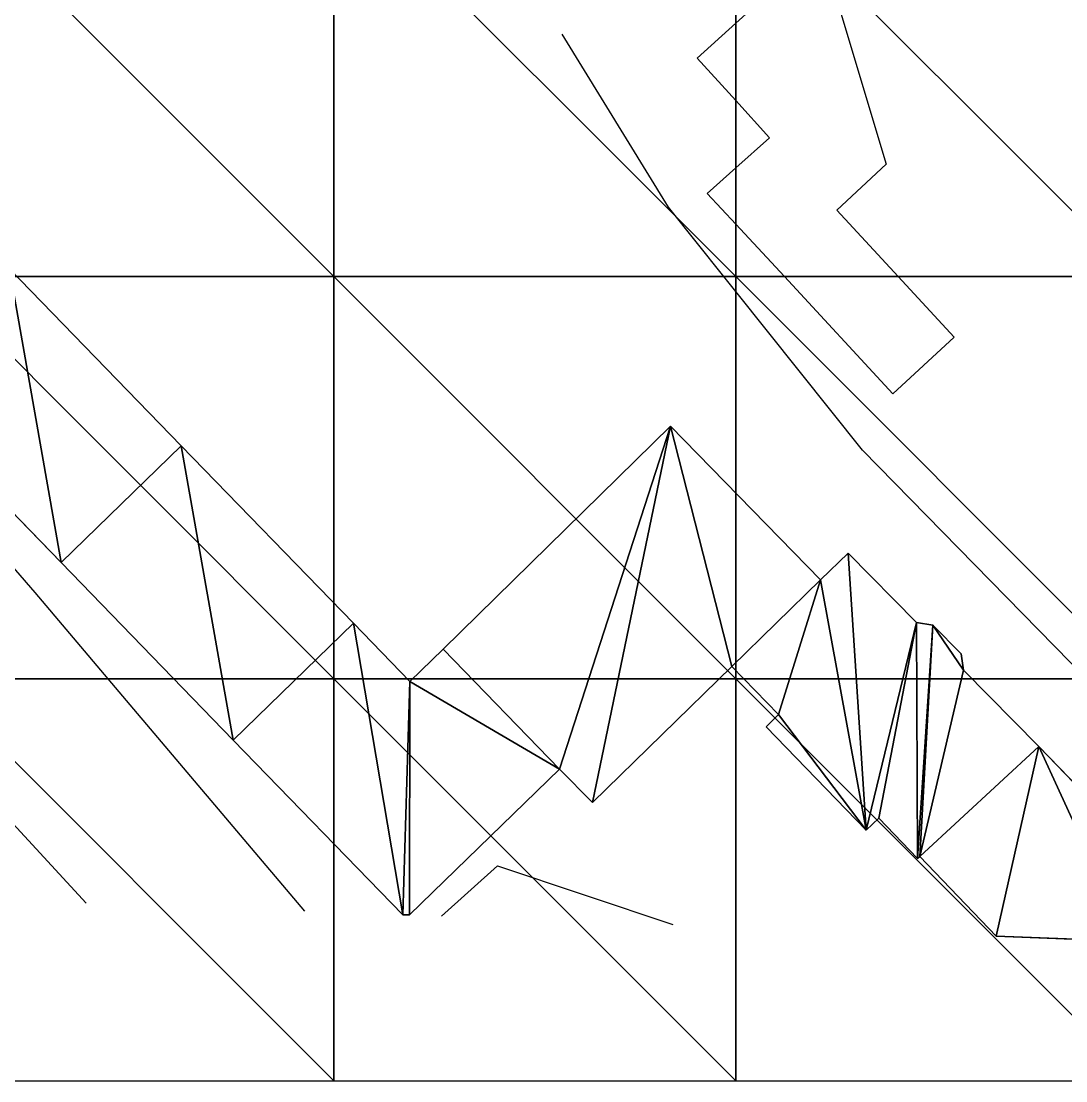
# Model space of a CAD drawing. Extents: x 0 to 812, y 0 to 720.
# Drawn here: x 426.7 to 504.6, y 0 to 79.1 of the extents above; entities that cross this region are included whole.
import ezdxf

# ---------------------------------------------------------------- set-up
doc = ezdxf.new("R2010")
doc.units = 0
doc.header["$LTSCALE"] = 0.0254
doc.layers.get('0').update_dxf_attribs({"color": 13, "linetype": 'CONTINUOUS'})
for name, color, linetype in [('BUILDINGS', 250, 'CONTINUOUS'), ('MINOR_ROADS', 250, 'CONTINUOUS'), ('PATHS', 250, 'CONTINUOUS'), ('TOPOGRAPHY', 250, 'CONTINUOUS')]:
    doc.layers.add(name, color=color, linetype=linetype)

# ---------------------------------------------------------------- blocks, each defined once
blk = doc.blocks.new('GROUP12')
at = {"color": 0}
blk.add_polyline3d([(399.972, 47.487, 5.5), (416.077, 30, 6.122), (420, 25.74, 6.28), (431.503, 13.251, 6.755)], dxfattribs=at)
blk = doc.blocks.new('GROUP39')
at = {"color": 0}
for p, q in [((488.395, 39.358, 21.221), (486.315, 37.381, 21.221)), ((486.315, 37.381, 6.221), (488.395, 39.358, 6.221)), ((488.395, 39.358, 21.221), (486.315, 37.381, 21.221)), ((486.315, 37.381, 6.221), (488.395, 39.358, 6.221)), ((493.48, 34.192, 21.221), (488.395, 39.358, 21.221)), ((488.395, 39.358, 6.221), (493.48, 34.192, 6.221)), ((493.48, 34.192, 21.221), (488.395, 39.358, 21.221)), ((488.395, 39.358, 6.221), (493.48, 34.192, 6.221)), ((488.395, 39.358, 6.221), (488.395, 39.358, 21.221)), ((488.395, 39.358, 6.221), (488.395, 39.358, 21.221)), ((486.315, 37.381, 21.221), (479.692, 30.914, 21.221)), ((479.692, 30.914, 6.221), (486.315, 37.381, 6.221)), ((486.315, 37.381, 21.221), (479.692, 30.914, 21.221)), ((479.692, 30.914, 6.221), (486.315, 37.381, 6.221)), ((486.315, 37.381, 6.221), (486.315, 37.381, 21.221)), ((486.315, 37.381, 6.221), (486.315, 37.381, 21.221)), ((494.704, 33.998, 21.221), (493.48, 34.192, 21.221)), ((493.48, 34.192, 6.221), (494.704, 33.998, 6.221)), ((494.704, 33.998, 21.221), (493.48, 34.192, 21.221)), ((493.48, 34.192, 6.221), (494.704, 33.998, 6.221)), ((493.48, 34.192, 6.221), (493.48, 34.192, 21.221)), ((493.48, 34.192, 6.221), (493.48, 34.192, 21.221)), ((496.816, 31.869, 21.221), (494.704, 33.998, 21.221)), ((494.704, 33.998, 6.221), (496.816, 31.869, 6.221)), ((496.816, 31.869, 21.221), (494.704, 33.998, 21.221)), ((494.704, 33.998, 6.221), (496.816, 31.869, 6.221)), ((494.704, 33.998, 6.221), (494.704, 33.998, 21.221)), ((494.704, 33.998, 6.221), (494.704, 33.998, 21.221)), ((496.995, 30.65, 21.221), (496.816, 31.869, 21.221)), ((496.816, 31.869, 6.221), (496.995, 30.65, 6.221)), ((496.995, 30.65, 21.221), (496.816, 31.869, 21.221)), ((496.816, 31.869, 6.221), (496.995, 30.65, 6.221)), ((496.816, 31.869, 6.221), (496.816, 31.869, 21.221)), ((496.816, 31.869, 6.221), (496.816, 31.869, 21.221)), ((479.692, 30.914, 21.221), (483.181, 27.335, 21.221)), ((483.181, 27.335, 6.221), (479.692, 30.914, 6.221)), ((479.692, 30.914, 6.221), (479.692, 30.914, 21.221)), ((479.692, 30.914, 21.221), (483.181, 27.335, 21.221)), ((479.692, 30.914, 6.221), (479.692, 30.914, 21.221)), ((483.181, 27.335, 6.221), (479.692, 30.914, 6.221)), ((502.628, 24.95, 21.221), (496.995, 30.65, 21.221)), ((496.995, 30.65, 6.221), (502.628, 24.95, 6.221)), ((502.628, 24.95, 21.221), (496.995, 30.65, 21.221)), ((496.995, 30.65, 6.221), (502.628, 24.95, 6.221)), ((496.995, 30.65, 6.221), (496.995, 30.65, 21.221)), ((496.995, 30.65, 6.221), (496.995, 30.65, 21.221)), ((483.181, 27.335, 21.221), (482.255, 26.417, 21.221)), ((482.255, 26.417, 6.221), (483.181, 27.335, 6.221)), ((483.181, 27.335, 21.221), (482.255, 26.417, 21.221)), ((482.255, 26.417, 6.221), (483.181, 27.335, 6.221)), ((483.181, 27.335, 21.221), (483.181, 27.335, 6.221)), ((483.181, 27.335, 21.221), (483.181, 27.335, 6.221)), ((482.255, 26.417, 21.221), (489.726, 18.701, 21.221)), ((489.726, 18.701, 6.221), (482.255, 26.417, 6.221)), ((482.255, 26.417, 6.221), (482.255, 26.417, 21.221)), ((482.255, 26.417, 21.221), (489.726, 18.701, 21.221)), ((482.255, 26.417, 6.221), (482.255, 26.417, 21.221)), ((489.726, 18.701, 6.221), (482.255, 26.417, 6.221)), ((493.727, 16.736, 21.221), (502.628, 24.95, 21.221)), ((502.628, 24.95, 6.221), (493.727, 16.736, 6.221)), ((493.727, 16.736, 21.221), (502.628, 24.95, 21.221)), ((502.628, 24.95, 6.221), (493.727, 16.736, 6.221)), ((502.628, 24.95, 6.221), (502.628, 24.95, 21.221)), ((502.628, 24.95, 6.221), (502.628, 24.95, 21.221)), ((489.726, 18.701, 21.221), (490.664, 19.591, 21.221)), ((490.664, 19.591, 6.221), (489.726, 18.701, 6.221)), ((489.726, 18.701, 21.221), (490.664, 19.591, 21.221)), ((490.664, 19.591, 6.221), (489.726, 18.701, 6.221)), ((490.664, 19.591, 21.221), (493.571, 16.593, 21.221)), ((493.571, 16.593, 6.221), (490.664, 19.591, 6.221)), ((490.664, 19.591, 6.221), (490.664, 19.591, 21.221)), ((490.664, 19.591, 21.221), (493.571, 16.593, 21.221)), ((490.664, 19.591, 6.221), (490.664, 19.591, 21.221)), ((493.571, 16.593, 6.221), (490.664, 19.591, 6.221)), ((489.726, 18.701, 6.221), (489.726, 18.701, 21.221)), ((489.726, 18.701, 6.221), (489.726, 18.701, 21.221)), ((493.571, 16.593, 21.221), (493.727, 16.736, 21.221)), ((493.727, 16.736, 6.221), (493.571, 16.593, 6.221)), ((493.571, 16.593, 21.221), (493.727, 16.736, 21.221)), ((493.727, 16.736, 6.221), (493.571, 16.593, 6.221)), ((493.727, 16.736, 6.221), (493.727, 16.736, 21.221)), ((493.727, 16.736, 6.221), (493.727, 16.736, 21.221)), ((493.571, 16.593, 6.221), (493.571, 16.593, 21.221)), ((493.571, 16.593, 6.221), (493.571, 16.593, 21.221))]:
    blk.add_line(p, q, dxfattribs=at)
mesh = blk.add_polyface(dxfattribs=at)
corners = [(489.726, 18.701, 21.221), (483.181, 27.335, 21.221), (482.255, 26.417, 21.221), (486.315, 37.381, 21.221), (488.395, 39.358, 21.221), (493.48, 34.192, 21.221), (490.664, 19.591, 21.221), (493.571, 16.593, 21.221), (494.704, 33.998, 21.221), (493.727, 16.736, 21.221), (496.995, 30.65, 21.221), (502.628, 24.95, 21.221), (496.816, 31.869, 21.221), (479.692, 30.914, 21.221)]
mesh.append_faces([[corners[k] for k in face] for face in [(0, 1, 2), (10, 9, 11), (8, 10, 12)]], dxfattribs={"vtx0": -1, "color": 0})
mesh.append_faces([[corners[k] for k in face] for face in [(3, 0, 4), (4, 0, 5), (5, 7, 8)]], dxfattribs={"vtx0": -1, "vtx1": -1, "color": 0})
mesh.append_faces([[corners[k] for k in face] for face in [(1, 0, 3), (8, 9, 10)]], dxfattribs={"vtx0": -1, "vtx1": -1, "vtx2": -1, "color": 0})
mesh.append_faces([[corners[k] for k in face] for face in [(5, 0, 6), (5, 6, 7), (8, 7, 9)]], dxfattribs={"vtx0": -1, "vtx2": -1, "color": 0})
mesh.append_faces([[corners[k] for k in face] for face in [(3, 13, 1)]], dxfattribs={"vtx2": -1, "color": 0})
mesh = blk.add_polyface(dxfattribs=at)
corners = [(486.315, 37.381, 6.221), (483.181, 27.335, 6.221), (479.692, 30.914, 6.221), (489.726, 18.701, 6.221), (482.255, 26.417, 6.221), (488.395, 39.358, 6.221), (493.48, 34.192, 6.221), (490.664, 19.591, 6.221), (493.571, 16.593, 6.221), (494.704, 33.998, 6.221), (493.727, 16.736, 6.221), (496.995, 30.65, 6.221), (502.628, 24.95, 6.221), (496.816, 31.869, 6.221)]
mesh.append_faces([[corners[k] for k in face] for face in [(0, 1, 2), (1, 3, 4), (10, 11, 12), (11, 9, 13)]], dxfattribs={"vtx0": -1, "color": 0})
mesh.append_faces([[corners[k] for k in face] for face in [(3, 6, 7), (7, 6, 8), (8, 9, 10)]], dxfattribs={"vtx0": -1, "vtx1": -1, "color": 0})
mesh.append_faces([[corners[k] for k in face] for face in [(3, 1, 0), (10, 9, 11)]], dxfattribs={"vtx0": -1, "vtx1": -1, "vtx2": -1, "color": 0})
mesh.append_faces([[corners[k] for k in face] for face in [(3, 0, 5), (3, 5, 6), (8, 6, 9)]], dxfattribs={"vtx0": -1, "vtx2": -1, "color": 0})
mesh = blk.add_polyface(dxfattribs=at)
corners = [(486.315, 37.381, 21.221), (488.395, 39.358, 6.221), (486.315, 37.381, 6.221), (488.395, 39.358, 21.221)]
mesh.append_faces([[corners[k] for k in face] for face in [(0, 1, 2), (1, 0, 3)]], dxfattribs={"vtx0": -1, "color": 0})
mesh = blk.add_polyface(dxfattribs=at)
corners = [(488.395, 39.358, 6.221), (493.48, 34.192, 21.221), (493.48, 34.192, 6.221), (488.395, 39.358, 21.221)]
mesh.append_faces([[corners[k] for k in face] for face in [(0, 1, 2), (1, 0, 3)]], dxfattribs={"vtx0": -1, "color": 0})
mesh = blk.add_polyface(dxfattribs=at)
corners = [(479.692, 30.914, 21.221), (486.315, 37.381, 6.221), (479.692, 30.914, 6.221), (486.315, 37.381, 21.221)]
mesh.append_faces([[corners[k] for k in face] for face in [(0, 1, 2), (1, 0, 3)]], dxfattribs={"vtx0": -1, "color": 0})
mesh = blk.add_polyface(dxfattribs=at)
corners = [(493.48, 34.192, 21.221), (494.704, 33.998, 6.221), (493.48, 34.192, 6.221), (494.704, 33.998, 21.221)]
mesh.append_faces([[corners[k] for k in face] for face in [(0, 1, 2), (1, 0, 3)]], dxfattribs={"vtx0": -1, "color": 0})
mesh = blk.add_polyface(dxfattribs=at)
corners = [(494.704, 33.998, 6.221), (496.816, 31.869, 21.221), (496.816, 31.869, 6.221), (494.704, 33.998, 21.221)]
mesh.append_faces([[corners[k] for k in face] for face in [(0, 1, 2), (1, 0, 3)]], dxfattribs={"vtx0": -1, "color": 0})
mesh = blk.add_polyface(dxfattribs=at)
corners = [(496.816, 31.869, 6.221), (496.995, 30.65, 21.221), (496.995, 30.65, 6.221), (496.816, 31.869, 21.221)]
mesh.append_faces([[corners[k] for k in face] for face in [(0, 1, 2), (1, 0, 3)]], dxfattribs={"vtx0": -1, "color": 0})
mesh = blk.add_polyface(dxfattribs=at)
corners = [(479.692, 30.914, 21.221), (483.181, 27.335, 6.221), (483.181, 27.335, 21.221), (479.692, 30.914, 6.221)]
mesh.append_faces([[corners[k] for k in face] for face in [(0, 1, 2), (1, 0, 3)]], dxfattribs={"vtx0": -1, "color": 0})
mesh = blk.add_polyface(dxfattribs=at)
corners = [(496.995, 30.65, 6.221), (502.628, 24.95, 21.221), (502.628, 24.95, 6.221), (496.995, 30.65, 21.221)]
mesh.append_faces([[corners[k] for k in face] for face in [(0, 1, 2), (1, 0, 3)]], dxfattribs={"vtx0": -1, "color": 0})
mesh = blk.add_polyface(dxfattribs=at)
corners = [(482.255, 26.417, 21.221), (483.181, 27.335, 6.221), (482.255, 26.417, 6.221), (483.181, 27.335, 21.221)]
mesh.append_faces([[corners[k] for k in face] for face in [(0, 1, 2), (1, 0, 3)]], dxfattribs={"vtx0": -1, "color": 0})
mesh = blk.add_polyface(dxfattribs=at)
corners = [(482.255, 26.417, 21.221), (489.726, 18.701, 6.221), (489.726, 18.701, 21.221), (482.255, 26.417, 6.221)]
mesh.append_faces([[corners[k] for k in face] for face in [(0, 1, 2), (1, 0, 3)]], dxfattribs={"vtx0": -1, "color": 0})
mesh = blk.add_polyface(dxfattribs=at)
corners = [(502.628, 24.95, 21.221), (493.727, 16.736, 6.221), (502.628, 24.95, 6.221), (493.727, 16.736, 21.221)]
mesh.append_faces([[corners[k] for k in face] for face in [(0, 1, 2), (1, 0, 3)]], dxfattribs={"vtx0": -1, "color": 0})
mesh = blk.add_polyface(dxfattribs=at)
corners = [(490.664, 19.591, 21.221), (489.726, 18.701, 6.221), (490.664, 19.591, 6.221), (489.726, 18.701, 21.221)]
mesh.append_faces([[corners[k] for k in face] for face in [(0, 1, 2), (1, 0, 3)]], dxfattribs={"vtx0": -1, "color": 0})
mesh = blk.add_polyface(dxfattribs=at)
corners = [(490.664, 19.591, 21.221), (493.571, 16.593, 6.221), (493.571, 16.593, 21.221), (490.664, 19.591, 6.221)]
mesh.append_faces([[corners[k] for k in face] for face in [(0, 1, 2), (1, 0, 3)]], dxfattribs={"vtx0": -1, "color": 0})
mesh = blk.add_polyface(dxfattribs=at)
corners = [(493.727, 16.736, 21.221), (493.571, 16.593, 6.221), (493.727, 16.736, 6.221), (493.571, 16.593, 21.221)]
mesh.append_faces([[corners[k] for k in face] for face in [(0, 1, 2), (1, 0, 3)]], dxfattribs={"vtx0": -1, "color": 0})
blk = doc.blocks.new('GROUP40')
at = {"color": 0}
for p, q in [((425.801, 60.571, 20.485), (416.835, 51.875, 20.485)), ((416.835, 51.875, 5.485), (425.801, 60.571, 5.485)), ((425.801, 60.571, 20.485), (416.835, 51.875, 20.485)), ((416.835, 51.875, 5.485), (425.801, 60.571, 5.485)), ((438.611, 47.371, 20.485), (425.801, 60.571, 20.485)), ((425.801, 60.571, 5.485), (438.611, 47.371, 5.485)), ((438.611, 47.371, 20.485), (425.801, 60.571, 20.485)), ((425.801, 60.571, 5.485), (438.611, 47.371, 5.485)), ((425.801, 60.571, 5.485), (425.801, 60.571, 20.485)), ((425.801, 60.571, 5.485), (425.801, 60.571, 20.485)), ((416.835, 51.875, 20.485), (429.645, 38.675, 20.485)), ((429.645, 38.675, 5.485), (416.835, 51.875, 5.485)), ((416.835, 51.875, 5.485), (416.835, 51.875, 20.485)), ((416.835, 51.875, 20.485), (429.645, 38.675, 20.485)), ((416.835, 51.875, 5.485), (416.835, 51.875, 20.485)), ((429.645, 38.675, 5.485), (416.835, 51.875, 5.485)), ((429.645, 38.675, 20.485), (438.611, 47.371, 20.485)), ((438.611, 47.371, 5.485), (429.645, 38.675, 5.485)), ((429.645, 38.675, 20.485), (438.611, 47.371, 20.485)), ((438.611, 47.371, 5.485), (429.645, 38.675, 5.485)), ((438.611, 47.371, 5.485), (438.611, 47.371, 20.485)), ((438.611, 47.371, 5.485), (438.611, 47.371, 20.485)), ((429.645, 38.675, 20.485), (429.645, 38.675, 5.485)), ((429.645, 38.675, 20.485), (429.645, 38.675, 5.485))]:
    blk.add_line(p, q, dxfattribs=at)
mesh = blk.add_polyface(dxfattribs=at)
corners = [(429.645, 38.675, 20.485), (425.801, 60.571, 20.485), (416.835, 51.875, 20.485), (438.611, 47.371, 20.485)]
mesh.append_faces([[corners[k] for k in face] for face in [(0, 1, 2), (1, 0, 3)]], dxfattribs={"vtx0": -1, "color": 0})
mesh = blk.add_polyface(dxfattribs=at)
corners = [(425.801, 60.571, 5.485), (429.645, 38.675, 5.485), (416.835, 51.875, 5.485), (438.611, 47.371, 5.485)]
mesh.append_faces([[corners[k] for k in face] for face in [(0, 1, 2), (1, 0, 3)]], dxfattribs={"vtx0": -1, "color": 0})
mesh = blk.add_polyface(dxfattribs=at)
corners = [(416.835, 51.875, 20.485), (425.801, 60.571, 5.485), (416.835, 51.875, 5.485), (425.801, 60.571, 20.485)]
mesh.append_faces([[corners[k] for k in face] for face in [(0, 1, 2), (1, 0, 3)]], dxfattribs={"vtx0": -1, "color": 0})
mesh = blk.add_polyface(dxfattribs=at)
corners = [(425.801, 60.571, 5.485), (438.611, 47.371, 20.485), (438.611, 47.371, 5.485), (425.801, 60.571, 20.485)]
mesh.append_faces([[corners[k] for k in face] for face in [(0, 1, 2), (1, 0, 3)]], dxfattribs={"vtx0": -1, "color": 0})
mesh = blk.add_polyface(dxfattribs=at)
corners = [(416.835, 51.875, 20.485), (429.645, 38.675, 5.485), (429.645, 38.675, 20.485), (416.835, 51.875, 5.485)]
mesh.append_faces([[corners[k] for k in face] for face in [(0, 1, 2), (1, 0, 3)]], dxfattribs={"vtx0": -1, "color": 0})
mesh = blk.add_polyface(dxfattribs=at)
corners = [(438.611, 47.371, 20.485), (429.645, 38.675, 5.485), (438.611, 47.371, 5.485), (429.645, 38.675, 20.485)]
mesh.append_faces([[corners[k] for k in face] for face in [(0, 1, 2), (1, 0, 3)]], dxfattribs={"vtx0": -1, "color": 0})
blk = doc.blocks.new('GROUP75')
at = {"color": 0}
blk.add_polyline3d([(447.838, 12.658, 6.993), (433.149, 30, 6.342), (427.694, 36.441, 6.108), (420, 45.313, 5.801), (407.264, 60, 5.289), (401.581, 66.554, 5.095), (396.878, 73.256, 4.915), (394.845, 79.226, 4.781), (395.953, 86.155, 4.665), (398.183, 90, 4.616), (399.737, 92.679, 4.618), (410.379, 101.501, 4.674), (420, 107.391, 4.732), (431.942, 114.703, 4.776), (449.108, 120, 4.849), (450, 120.275, 4.854), (471.297, 126.848, 4.7), (480, 130.371, 4.63), (507.738, 141.6, 4.097)], dxfattribs=at)
blk = doc.blocks.new('GROUP132')
at = {"color": 0}
for p, q in [((451.456, 34.141, 21.446), (442.489, 25.426, 21.446)), ((442.489, 25.426, 6.446), (451.456, 34.141, 6.446)), ((451.456, 34.141, 21.446), (442.489, 25.426, 21.446)), ((442.489, 25.426, 6.446), (451.456, 34.141, 6.446)), ((455.678, 29.799, 21.446), (451.456, 34.141, 21.446)), ((451.456, 34.141, 6.446), (455.678, 29.799, 6.446)), ((455.678, 29.799, 21.446), (451.456, 34.141, 21.446)), ((451.456, 34.141, 6.446), (455.678, 29.799, 6.446)), ((451.456, 34.141, 6.446), (451.456, 34.141, 21.446)), ((451.456, 34.141, 6.446), (451.456, 34.141, 21.446)), ((458.155, 32.209, 21.446), (455.678, 29.799, 21.446)), ((455.678, 29.799, 6.446), (458.155, 32.209, 6.446)), ((458.155, 32.209, 21.446), (455.678, 29.799, 21.446)), ((455.678, 29.799, 6.446), (458.155, 32.209, 6.446)), ((466.836, 23.255, 21.446), (458.155, 32.209, 21.446)), ((458.155, 32.209, 6.446), (466.836, 23.255, 6.446)), ((466.836, 23.255, 21.446), (458.155, 32.209, 21.446)), ((458.155, 32.209, 6.446), (466.836, 23.255, 6.446)), ((458.155, 32.209, 6.446), (458.155, 32.209, 21.446)), ((458.155, 32.209, 6.446), (458.155, 32.209, 21.446)), ((455.678, 29.799, 6.446), (455.678, 29.799, 21.446)), ((455.678, 29.799, 6.446), (455.678, 29.799, 21.446)), ((442.489, 25.426, 21.446), (455.146, 12.393, 21.446)), ((455.146, 12.393, 6.446), (442.489, 25.426, 6.446)), ((442.489, 25.426, 6.446), (442.489, 25.426, 21.446)), ((442.489, 25.426, 21.446), (455.146, 12.393, 21.446)), ((442.489, 25.426, 6.446), (442.489, 25.426, 21.446)), ((455.146, 12.393, 6.446), (442.489, 25.426, 6.446)), ((455.636, 12.375, 21.446), (466.836, 23.255, 21.446)), ((466.836, 23.255, 6.446), (455.636, 12.375, 6.446)), ((455.636, 12.375, 21.446), (466.836, 23.255, 21.446)), ((466.836, 23.255, 6.446), (455.636, 12.375, 6.446)), ((466.836, 23.255, 21.446), (466.836, 23.255, 6.446)), ((466.836, 23.255, 21.446), (466.836, 23.255, 6.446)), ((455.146, 12.393, 21.446), (455.636, 12.375, 21.446)), ((455.636, 12.375, 6.446), (455.146, 12.393, 6.446)), ((455.146, 12.393, 6.446), (455.146, 12.393, 21.446)), ((455.146, 12.393, 21.446), (455.636, 12.375, 21.446)), ((455.146, 12.393, 6.446), (455.146, 12.393, 21.446)), ((455.636, 12.375, 6.446), (455.146, 12.393, 6.446)), ((455.636, 12.375, 6.446), (455.636, 12.375, 21.446)), ((455.636, 12.375, 6.446), (455.636, 12.375, 21.446))]:
    blk.add_line(p, q, dxfattribs=at)
mesh = blk.add_polyface(dxfattribs=at)
corners = [(455.146, 12.393, 21.446), (451.456, 34.141, 21.446), (442.489, 25.426, 21.446), (455.678, 29.799, 21.446), (455.636, 12.375, 21.446), (466.836, 23.255, 21.446), (458.155, 32.209, 21.446)]
mesh.append_faces([[corners[k] for k in face] for face in [(0, 1, 2), (3, 5, 6)]], dxfattribs={"vtx0": -1, "color": 0})
mesh.append_faces([[corners[k] for k in face] for face in [(1, 0, 3)]], dxfattribs={"vtx0": -1, "vtx1": -1, "color": 0})
mesh.append_faces([[corners[k] for k in face] for face in [(3, 0, 4), (3, 4, 5)]], dxfattribs={"vtx0": -1, "vtx2": -1, "color": 0})
mesh = blk.add_polyface(dxfattribs=at)
corners = [(451.456, 34.141, 6.446), (455.146, 12.393, 6.446), (442.489, 25.426, 6.446), (455.678, 29.799, 6.446), (455.636, 12.375, 6.446), (466.836, 23.255, 6.446), (458.155, 32.209, 6.446)]
mesh.append_faces([[corners[k] for k in face] for face in [(0, 1, 2), (5, 3, 6)]], dxfattribs={"vtx0": -1, "color": 0})
mesh.append_faces([[corners[k] for k in face] for face in [(1, 3, 4), (4, 3, 5)]], dxfattribs={"vtx0": -1, "vtx1": -1, "color": 0})
mesh.append_faces([[corners[k] for k in face] for face in [(1, 0, 3)]], dxfattribs={"vtx0": -1, "vtx2": -1, "color": 0})
mesh = blk.add_polyface(dxfattribs=at)
corners = [(442.489, 25.426, 21.446), (451.456, 34.141, 6.446), (442.489, 25.426, 6.446), (451.456, 34.141, 21.446)]
mesh.append_faces([[corners[k] for k in face] for face in [(0, 1, 2), (1, 0, 3)]], dxfattribs={"vtx0": -1, "color": 0})
mesh = blk.add_polyface(dxfattribs=at)
corners = [(451.456, 34.141, 6.446), (455.678, 29.799, 21.446), (455.678, 29.799, 6.446), (451.456, 34.141, 21.446)]
mesh.append_faces([[corners[k] for k in face] for face in [(0, 1, 2), (1, 0, 3)]], dxfattribs={"vtx0": -1, "color": 0})
mesh = blk.add_polyface(dxfattribs=at)
corners = [(455.678, 29.799, 21.446), (458.155, 32.209, 6.446), (455.678, 29.799, 6.446), (458.155, 32.209, 21.446)]
mesh.append_faces([[corners[k] for k in face] for face in [(0, 1, 2), (1, 0, 3)]], dxfattribs={"vtx0": -1, "color": 0})
mesh = blk.add_polyface(dxfattribs=at)
corners = [(458.155, 32.209, 6.446), (466.836, 23.255, 21.446), (466.836, 23.255, 6.446), (458.155, 32.209, 21.446)]
mesh.append_faces([[corners[k] for k in face] for face in [(0, 1, 2), (1, 0, 3)]], dxfattribs={"vtx0": -1, "color": 0})
mesh = blk.add_polyface(dxfattribs=at)
corners = [(442.489, 25.426, 21.446), (455.146, 12.393, 6.446), (455.146, 12.393, 21.446), (442.489, 25.426, 6.446)]
mesh.append_faces([[corners[k] for k in face] for face in [(0, 1, 2), (1, 0, 3)]], dxfattribs={"vtx0": -1, "color": 0})
mesh = blk.add_polyface(dxfattribs=at)
corners = [(466.836, 23.255, 21.446), (455.636, 12.375, 6.446), (466.836, 23.255, 6.446), (455.636, 12.375, 21.446)]
mesh.append_faces([[corners[k] for k in face] for face in [(0, 1, 2), (1, 0, 3)]], dxfattribs={"vtx0": -1, "color": 0})
mesh = blk.add_polyface(dxfattribs=at)
corners = [(455.636, 12.375, 21.446), (455.146, 12.393, 6.446), (455.636, 12.375, 6.446), (455.146, 12.393, 21.446)]
mesh.append_faces([[corners[k] for k in face] for face in [(0, 1, 2), (1, 0, 3)]], dxfattribs={"vtx0": -1, "color": 0})
blk = doc.blocks.new('GROUP367')
at = {"color": 0}
blk.add_polyline3d([(489.447, 47.045, 5.98), (480, 58.882, 5.812), (479.108, 60, 5.778), (474.97, 65.185, 5.655), (467.036, 78.097, 5.375)], dxfattribs=at)
blk = doc.blocks.new('GROUP369')
at = {"color": 0}
blk.add_polyline3d([(477.123, 76.303, 5.413), (480, 78.909, 5.354), (486.342, 84.654, 5.094), (491.217, 68.383, 5.376), (487.533, 64.962, 5.526), (492.118, 60, 5.556), (496.292, 55.483, 5.611), (491.723, 51.264, 5.817), (483.623, 60, 5.713), (480, 63.908, 5.692), (477.867, 66.209, 5.637), (480, 68.12, 5.597), (482.512, 70.369, 5.498), (480, 73.135, 5.484), (477.123, 76.303, 5.413)], close=True, dxfattribs=at)
blk = doc.blocks.new('GROUP371')
at = {"color": 0}
for p, q in [((438.611, 47.371, 20.946), (429.645, 38.675, 20.946)), ((429.645, 38.675, 5.946), (438.611, 47.371, 5.946)), ((438.611, 47.371, 20.946), (429.645, 38.675, 20.946)), ((429.645, 38.675, 5.946), (438.611, 47.371, 5.946)), ((451.456, 34.141, 20.946), (438.611, 47.371, 20.946)), ((438.611, 47.371, 5.946), (451.456, 34.141, 5.946)), ((451.456, 34.141, 20.946), (438.611, 47.371, 20.946)), ((438.611, 47.371, 5.946), (451.456, 34.141, 5.946)), ((438.611, 47.371, 5.946), (438.611, 47.371, 20.946)), ((438.611, 47.371, 5.946), (438.611, 47.371, 20.946)), ((429.645, 38.675, 20.946), (442.489, 25.426, 20.946)), ((442.489, 25.426, 5.946), (429.645, 38.675, 5.946)), ((429.645, 38.675, 5.946), (429.645, 38.675, 20.946)), ((429.645, 38.675, 20.946), (442.489, 25.426, 20.946)), ((429.645, 38.675, 5.946), (429.645, 38.675, 20.946)), ((442.489, 25.426, 5.946), (429.645, 38.675, 5.946)), ((442.489, 25.426, 20.946), (451.456, 34.141, 20.946)), ((451.456, 34.141, 5.946), (442.489, 25.426, 5.946)), ((442.489, 25.426, 20.946), (451.456, 34.141, 20.946)), ((451.456, 34.141, 5.946), (442.489, 25.426, 5.946)), ((451.456, 34.141, 5.946), (451.456, 34.141, 20.946)), ((451.456, 34.141, 5.946), (451.456, 34.141, 20.946)), ((442.489, 25.426, 20.946), (442.489, 25.426, 5.946)), ((442.489, 25.426, 20.946), (442.489, 25.426, 5.946))]:
    blk.add_line(p, q, dxfattribs=at)
mesh = blk.add_polyface(dxfattribs=at)
corners = [(442.489, 25.426, 20.946), (438.611, 47.371, 20.946), (429.645, 38.675, 20.946), (451.456, 34.141, 20.946)]
mesh.append_faces([[corners[k] for k in face] for face in [(0, 1, 2), (1, 0, 3)]], dxfattribs={"vtx0": -1, "color": 0})
mesh = blk.add_polyface(dxfattribs=at)
corners = [(438.611, 47.371, 5.946), (442.489, 25.426, 5.946), (429.645, 38.675, 5.946), (451.456, 34.141, 5.946)]
mesh.append_faces([[corners[k] for k in face] for face in [(0, 1, 2), (1, 0, 3)]], dxfattribs={"vtx0": -1, "color": 0})
mesh = blk.add_polyface(dxfattribs=at)
corners = [(429.645, 38.675, 20.946), (438.611, 47.371, 5.946), (429.645, 38.675, 5.946), (438.611, 47.371, 20.946)]
mesh.append_faces([[corners[k] for k in face] for face in [(0, 1, 2), (1, 0, 3)]], dxfattribs={"vtx0": -1, "color": 0})
mesh = blk.add_polyface(dxfattribs=at)
corners = [(438.611, 47.371, 5.946), (451.456, 34.141, 20.946), (451.456, 34.141, 5.946), (438.611, 47.371, 20.946)]
mesh.append_faces([[corners[k] for k in face] for face in [(0, 1, 2), (1, 0, 3)]], dxfattribs={"vtx0": -1, "color": 0})
mesh = blk.add_polyface(dxfattribs=at)
corners = [(429.645, 38.675, 20.946), (442.489, 25.426, 5.946), (442.489, 25.426, 20.946), (429.645, 38.675, 5.946)]
mesh.append_faces([[corners[k] for k in face] for face in [(0, 1, 2), (1, 0, 3)]], dxfattribs={"vtx0": -1, "color": 0})
mesh = blk.add_polyface(dxfattribs=at)
corners = [(451.456, 34.141, 20.946), (442.489, 25.426, 5.946), (451.456, 34.141, 5.946), (442.489, 25.426, 20.946)]
mesh.append_faces([[corners[k] for k in face] for face in [(0, 1, 2), (1, 0, 3)]], dxfattribs={"vtx0": -1, "color": 0})
blk = doc.blocks.new('GROUP535')
at = {"color": 0}
blk.add_polyline3d([(458.028, 12.288, 7.066), (462.213, 16.052, 6.978), (475.291, 11.661, 7.154)], dxfattribs=at)
blk = doc.blocks.new('GROUP536')
at = {"color": 0}
blk.add_polyline3d([(526.005, 9.818, 6.228), (510, 26.116, 6.245), (506.186, 30, 6.185), (489.447, 47.045, 5.98)], dxfattribs=at)
blk = doc.blocks.new('GROUP589')
at = {"color": 0}
for p, q in [((502.628, 24.95, 21.407), (493.727, 16.736, 21.407)), ((493.727, 16.736, 6.407), (502.628, 24.95, 6.407)), ((502.628, 24.95, 21.407), (493.727, 16.736, 21.407)), ((493.727, 16.736, 6.407), (502.628, 24.95, 6.407)), ((513.114, 14.045, 21.407), (502.628, 24.95, 21.407)), ((502.628, 24.95, 6.407), (513.114, 14.045, 6.407)), ((513.114, 14.045, 21.407), (502.628, 24.95, 21.407)), ((502.628, 24.95, 6.407), (513.114, 14.045, 6.407)), ((502.628, 24.95, 6.407), (502.628, 24.95, 21.407)), ((502.628, 24.95, 6.407), (502.628, 24.95, 21.407)), ((493.727, 16.736, 21.407), (499.44, 10.783, 21.407)), ((499.44, 10.783, 6.407), (493.727, 16.736, 6.407)), ((493.727, 16.736, 6.407), (493.727, 16.736, 21.407)), ((493.727, 16.736, 21.407), (499.44, 10.783, 21.407)), ((493.727, 16.736, 6.407), (493.727, 16.736, 21.407)), ((499.44, 10.783, 6.407), (493.727, 16.736, 6.407)), ((509.284, 10.426, 21.407), (513.114, 14.045, 21.407)), ((513.114, 14.045, 6.407), (509.284, 10.426, 6.407)), ((509.284, 10.426, 21.407), (513.114, 14.045, 21.407)), ((513.114, 14.045, 6.407), (509.284, 10.426, 6.407)), ((513.114, 14.045, 21.407), (513.114, 14.045, 6.407)), ((513.114, 14.045, 21.407), (513.114, 14.045, 6.407)), ((499.44, 10.783, 21.407), (509.284, 10.426, 21.407)), ((509.284, 10.426, 6.407), (499.44, 10.783, 6.407)), ((499.44, 10.783, 6.407), (499.44, 10.783, 21.407)), ((499.44, 10.783, 21.407), (509.284, 10.426, 21.407)), ((499.44, 10.783, 6.407), (499.44, 10.783, 21.407)), ((509.284, 10.426, 6.407), (499.44, 10.783, 6.407)), ((509.284, 10.426, 6.407), (509.284, 10.426, 21.407)), ((509.284, 10.426, 6.407), (509.284, 10.426, 21.407))]:
    blk.add_line(p, q, dxfattribs=at)
mesh = blk.add_polyface(dxfattribs=at)
corners = [(499.44, 10.783, 21.407), (502.628, 24.95, 21.407), (493.727, 16.736, 21.407), (509.284, 10.426, 21.407), (513.114, 14.045, 21.407)]
mesh.append_faces([[corners[k] for k in face] for face in [(0, 1, 2), (1, 3, 4)]], dxfattribs={"vtx0": -1, "color": 0})
mesh.append_faces([[corners[k] for k in face] for face in [(1, 0, 3)]], dxfattribs={"vtx0": -1, "vtx2": -1, "color": 0})
mesh = blk.add_polyface(dxfattribs=at)
corners = [(502.628, 24.95, 6.407), (499.44, 10.783, 6.407), (493.727, 16.736, 6.407), (509.284, 10.426, 6.407), (513.114, 14.045, 6.407)]
mesh.append_faces([[corners[k] for k in face] for face in [(0, 1, 2), (3, 0, 4)]], dxfattribs={"vtx0": -1, "color": 0})
mesh.append_faces([[corners[k] for k in face] for face in [(1, 0, 3)]], dxfattribs={"vtx0": -1, "vtx1": -1, "color": 0})
mesh = blk.add_polyface(dxfattribs=at)
corners = [(493.727, 16.736, 21.407), (502.628, 24.95, 6.407), (493.727, 16.736, 6.407), (502.628, 24.95, 21.407)]
mesh.append_faces([[corners[k] for k in face] for face in [(0, 1, 2), (1, 0, 3)]], dxfattribs={"vtx0": -1, "color": 0})
mesh = blk.add_polyface(dxfattribs=at)
corners = [(502.628, 24.95, 6.407), (513.114, 14.045, 21.407), (513.114, 14.045, 6.407), (502.628, 24.95, 21.407)]
mesh.append_faces([[corners[k] for k in face] for face in [(0, 1, 2), (1, 0, 3)]], dxfattribs={"vtx0": -1, "color": 0})
mesh = blk.add_polyface(dxfattribs=at)
corners = [(493.727, 16.736, 21.407), (499.44, 10.783, 6.407), (499.44, 10.783, 21.407), (493.727, 16.736, 6.407)]
mesh.append_faces([[corners[k] for k in face] for face in [(0, 1, 2), (1, 0, 3)]], dxfattribs={"vtx0": -1, "color": 0})
mesh = blk.add_polyface(dxfattribs=at)
corners = [(513.114, 14.045, 21.407), (509.284, 10.426, 6.407), (513.114, 14.045, 6.407), (509.284, 10.426, 21.407)]
mesh.append_faces([[corners[k] for k in face] for face in [(0, 1, 2), (1, 0, 3)]], dxfattribs={"vtx0": -1, "color": 0})
mesh = blk.add_polyface(dxfattribs=at)
corners = [(509.284, 10.426, 21.407), (499.44, 10.783, 6.407), (509.284, 10.426, 6.407), (499.44, 10.783, 21.407)]
mesh.append_faces([[corners[k] for k in face] for face in [(0, 1, 2), (1, 0, 3)]], dxfattribs={"vtx0": -1, "color": 0})
blk = doc.blocks.new('GROUP633')
at = {"color": 0}
for p, q in [((475.13, 48.834, 27.087), (458.155, 32.209, 27.087)), ((458.155, 32.209, 6.087), (475.13, 48.834, 6.087)), ((475.13, 48.834, 27.087), (458.155, 32.209, 27.087)), ((458.155, 32.209, 6.087), (475.13, 48.834, 6.087)), ((486.315, 37.381, 27.087), (475.13, 48.834, 27.087)), ((475.13, 48.834, 6.087), (486.315, 37.381, 6.087)), ((486.315, 37.381, 27.087), (475.13, 48.834, 27.087)), ((475.13, 48.834, 6.087), (486.315, 37.381, 6.087)), ((475.13, 48.834, 6.087), (475.13, 48.834, 27.087)), ((475.13, 48.834, 6.087), (475.13, 48.834, 27.087)), ((479.692, 30.914, 27.087), (486.315, 37.381, 27.087)), ((486.315, 37.381, 6.087), (479.692, 30.914, 6.087)), ((479.692, 30.914, 27.087), (486.315, 37.381, 27.087)), ((486.315, 37.381, 6.087), (479.692, 30.914, 6.087)), ((486.315, 37.381, 6.087), (486.315, 37.381, 27.087)), ((486.315, 37.381, 6.087), (486.315, 37.381, 27.087)), ((458.155, 32.209, 27.087), (466.836, 23.255, 27.087)), ((466.836, 23.255, 6.087), (458.155, 32.209, 6.087)), ((458.155, 32.209, 6.087), (458.155, 32.209, 27.087)), ((458.155, 32.209, 27.087), (466.836, 23.255, 27.087)), ((458.155, 32.209, 6.087), (458.155, 32.209, 27.087)), ((466.836, 23.255, 6.087), (458.155, 32.209, 6.087)), ((469.297, 20.758, 27.087), (479.692, 30.914, 27.087)), ((479.692, 30.914, 6.087), (469.297, 20.758, 6.087)), ((469.297, 20.758, 27.087), (479.692, 30.914, 27.087)), ((479.692, 30.914, 6.087), (469.297, 20.758, 6.087)), ((479.692, 30.914, 6.087), (479.692, 30.914, 27.087)), ((479.692, 30.914, 6.087), (479.692, 30.914, 27.087)), ((466.836, 23.255, 27.087), (469.297, 20.758, 27.087)), ((469.297, 20.758, 6.087), (466.836, 23.255, 6.087)), ((466.836, 23.255, 27.087), (469.297, 20.758, 27.087)), ((466.836, 23.255, 27.087), (466.836, 23.255, 6.087)), ((469.297, 20.758, 6.087), (466.836, 23.255, 6.087)), ((466.836, 23.255, 27.087), (466.836, 23.255, 6.087)), ((469.297, 20.758, 6.087), (469.297, 20.758, 27.087)), ((469.297, 20.758, 6.087), (469.297, 20.758, 27.087))]:
    blk.add_line(p, q, dxfattribs=at)
mesh = blk.add_polyface(dxfattribs=at)
corners = [(466.836, 23.255, 27.087), (475.13, 48.834, 27.087), (458.155, 32.209, 27.087), (469.297, 20.758, 27.087), (479.692, 30.914, 27.087), (486.315, 37.381, 27.087)]
mesh.append_faces([[corners[k] for k in face] for face in [(0, 1, 2), (1, 4, 5)]], dxfattribs={"vtx0": -1, "color": 0})
mesh.append_faces([[corners[k] for k in face] for face in [(1, 0, 3), (1, 3, 4)]], dxfattribs={"vtx0": -1, "vtx2": -1, "color": 0})
mesh = blk.add_polyface(dxfattribs=at)
corners = [(475.13, 48.834, 6.087), (466.836, 23.255, 6.087), (458.155, 32.209, 6.087), (469.297, 20.758, 6.087), (479.692, 30.914, 6.087), (486.315, 37.381, 6.087)]
mesh.append_faces([[corners[k] for k in face] for face in [(0, 1, 2), (4, 0, 5)]], dxfattribs={"vtx0": -1, "color": 0})
mesh.append_faces([[corners[k] for k in face] for face in [(1, 0, 3), (3, 0, 4)]], dxfattribs={"vtx0": -1, "vtx1": -1, "color": 0})
mesh = blk.add_polyface(dxfattribs=at)
corners = [(458.155, 32.209, 27.087), (475.13, 48.834, 6.087), (458.155, 32.209, 6.087), (475.13, 48.834, 27.087)]
mesh.append_faces([[corners[k] for k in face] for face in [(0, 1, 2), (1, 0, 3)]], dxfattribs={"vtx0": -1, "color": 0})
mesh = blk.add_polyface(dxfattribs=at)
corners = [(475.13, 48.834, 6.087), (486.315, 37.381, 27.087), (486.315, 37.381, 6.087), (475.13, 48.834, 27.087)]
mesh.append_faces([[corners[k] for k in face] for face in [(0, 1, 2), (1, 0, 3)]], dxfattribs={"vtx0": -1, "color": 0})
mesh = blk.add_polyface(dxfattribs=at)
corners = [(486.315, 37.381, 27.087), (479.692, 30.914, 6.087), (486.315, 37.381, 6.087), (479.692, 30.914, 27.087)]
mesh.append_faces([[corners[k] for k in face] for face in [(0, 1, 2), (1, 0, 3)]], dxfattribs={"vtx0": -1, "color": 0})
mesh = blk.add_polyface(dxfattribs=at)
corners = [(458.155, 32.209, 27.087), (466.836, 23.255, 6.087), (466.836, 23.255, 27.087), (458.155, 32.209, 6.087)]
mesh.append_faces([[corners[k] for k in face] for face in [(0, 1, 2), (1, 0, 3)]], dxfattribs={"vtx0": -1, "color": 0})
mesh = blk.add_polyface(dxfattribs=at)
corners = [(479.692, 30.914, 27.087), (469.297, 20.758, 6.087), (479.692, 30.914, 6.087), (469.297, 20.758, 27.087)]
mesh.append_faces([[corners[k] for k in face] for face in [(0, 1, 2), (1, 0, 3)]], dxfattribs={"vtx0": -1, "color": 0})
mesh = blk.add_polyface(dxfattribs=at)
corners = [(466.836, 23.255, 27.087), (469.297, 20.758, 6.087), (469.297, 20.758, 27.087), (466.836, 23.255, 6.087)]
mesh.append_faces([[corners[k] for k in face] for face in [(0, 1, 2), (1, 0, 3)]], dxfattribs={"vtx0": -1, "color": 0})
blk = doc.blocks.new('GROUP741')
at = {"color": 0}
for p, q in [((450, 60, 5.707), (450, 90, 5.163)), ((450, 60, 5.707), (450, 90, 5.163)), ((480, 60, 5.781), (480, 90, 5.104)), ((480, 60, 5.781), (480, 90, 5.104)), ((450, 60, 5.707), (420, 60, 5.445)), ((450, 60, 5.707), (420, 60, 5.445)), ((450, 30, 6.56), (450, 60, 5.707)), ((450, 30, 6.56), (450, 60, 5.707)), ((480, 60, 5.781), (450, 60, 5.707)), ((480, 60, 5.781), (450, 60, 5.707)), ((480, 30, 6.636), (480, 60, 5.781)), ((480, 30, 6.636), (480, 60, 5.781)), ((510, 60, 5.225), (480, 60, 5.781)), ((510, 60, 5.225), (480, 60, 5.781)), ((450, 30, 6.56), (420, 30, 6.172)), ((450, 30, 6.56), (420, 30, 6.172)), ((450, 0, 7.361), (450, 30, 6.56)), ((450, 0, 7.361), (450, 30, 6.56)), ((480, 30, 6.636), (450, 30, 6.56)), ((480, 30, 6.636), (450, 30, 6.56)), ((480, 0, 7.516), (480, 30, 6.636)), ((480, 0, 7.516), (480, 30, 6.636)), ((510, 30, 6.119), (480, 30, 6.636)), ((510, 30, 6.119), (480, 30, 6.636)), ((420, 0, 6.935), (450, 0, 7.361)), ((450, 0, 7.361), (480, 0, 7.516)), ((480, 0, 7.516), (510, 0, 7.096))]:
    blk.add_line(p, q, dxfattribs=at)
mesh = blk.add_polyface(dxfattribs=at)
corners = [(450, 60, 5.707), (420, 90, 4.838), (420, 60, 5.445)]
mesh.append_faces([[corners[k] for k in face] for face in [(0, 1, 2)]], dxfattribs={"color": 0})
mesh = blk.add_polyface(dxfattribs=at)
corners = [(450, 90, 5.163), (420, 90, 4.838), (450, 60, 5.707)]
mesh.append_faces([[corners[k] for k in face] for face in [(0, 1, 2)]], dxfattribs={"color": 0})
mesh = blk.add_polyface(dxfattribs=at)
corners = [(480, 60, 5.781), (450, 90, 5.163), (450, 60, 5.707)]
mesh.append_faces([[corners[k] for k in face] for face in [(0, 1, 2)]], dxfattribs={"color": 0})
mesh = blk.add_polyface(dxfattribs=at)
corners = [(480, 90, 5.104), (450, 90, 5.163), (480, 60, 5.781)]
mesh.append_faces([[corners[k] for k in face] for face in [(0, 1, 2)]], dxfattribs={"color": 0})
mesh = blk.add_polyface(dxfattribs=at)
corners = [(510, 60, 5.225), (480, 90, 5.104), (480, 60, 5.781)]
mesh.append_faces([[corners[k] for k in face] for face in [(0, 1, 2)]], dxfattribs={"color": 0})
mesh = blk.add_polyface(dxfattribs=at)
corners = [(510, 90, 4.473), (480, 90, 5.104), (510, 60, 5.225)]
mesh.append_faces([[corners[k] for k in face] for face in [(0, 1, 2)]], dxfattribs={"color": 0})
mesh = blk.add_polyface(dxfattribs=at)
corners = [(450, 30, 6.56), (420, 60, 5.445), (420, 30, 6.172)]
mesh.append_faces([[corners[k] for k in face] for face in [(0, 1, 2)]], dxfattribs={"color": 0})
mesh = blk.add_polyface(dxfattribs=at)
corners = [(450, 60, 5.707), (420, 60, 5.445), (450, 30, 6.56)]
mesh.append_faces([[corners[k] for k in face] for face in [(0, 1, 2)]], dxfattribs={"color": 0})
mesh = blk.add_polyface(dxfattribs=at)
corners = [(480, 30, 6.636), (450, 60, 5.707), (450, 30, 6.56)]
mesh.append_faces([[corners[k] for k in face] for face in [(0, 1, 2)]], dxfattribs={"color": 0})
mesh = blk.add_polyface(dxfattribs=at)
corners = [(480, 60, 5.781), (450, 60, 5.707), (480, 30, 6.636)]
mesh.append_faces([[corners[k] for k in face] for face in [(0, 1, 2)]], dxfattribs={"color": 0})
mesh = blk.add_polyface(dxfattribs=at)
corners = [(510, 30, 6.119), (480, 60, 5.781), (480, 30, 6.636)]
mesh.append_faces([[corners[k] for k in face] for face in [(0, 1, 2)]], dxfattribs={"color": 0})
mesh = blk.add_polyface(dxfattribs=at)
corners = [(510, 60, 5.225), (480, 60, 5.781), (510, 30, 6.119)]
mesh.append_faces([[corners[k] for k in face] for face in [(0, 1, 2)]], dxfattribs={"color": 0})
mesh = blk.add_polyface(dxfattribs=at)
corners = [(450, 0, 7.361), (420, 30, 6.172), (420, 0, 6.935)]
mesh.append_faces([[corners[k] for k in face] for face in [(0, 1, 2)]], dxfattribs={"color": 0})
mesh = blk.add_polyface(dxfattribs=at)
corners = [(450, 30, 6.56), (420, 30, 6.172), (450, 0, 7.361)]
mesh.append_faces([[corners[k] for k in face] for face in [(0, 1, 2)]], dxfattribs={"color": 0})
mesh = blk.add_polyface(dxfattribs=at)
corners = [(480, 0, 7.516), (450, 30, 6.56), (450, 0, 7.361)]
mesh.append_faces([[corners[k] for k in face] for face in [(0, 1, 2)]], dxfattribs={"color": 0})
mesh = blk.add_polyface(dxfattribs=at)
corners = [(480, 30, 6.636), (450, 30, 6.56), (480, 0, 7.516)]
mesh.append_faces([[corners[k] for k in face] for face in [(0, 1, 2)]], dxfattribs={"color": 0})
mesh = blk.add_polyface(dxfattribs=at)
corners = [(510, 0, 7.096), (480, 30, 6.636), (480, 0, 7.516)]
mesh.append_faces([[corners[k] for k in face] for face in [(0, 1, 2)]], dxfattribs={"color": 0})
mesh = blk.add_polyface(dxfattribs=at)
corners = [(510, 30, 6.119), (480, 30, 6.636), (510, 0, 7.096)]
mesh.append_faces([[corners[k] for k in face] for face in [(0, 1, 2)]], dxfattribs={"color": 0})

msp = doc.modelspace()

# ---------------------------------------------------------------- block references
at = {"layer": 'BUILDINGS', "color": 0}
for name in ['GROUP369', 'GROUP40', 'GROUP633', 'GROUP371', 'GROUP39', 'GROUP132', 'GROUP589']:
    msp.add_blockref(name, (0, 0), dxfattribs=at)
at = {"layer": 'MINOR_ROADS', "color": 0}
for name in ['GROUP367', 'GROUP12', 'GROUP536']:
    msp.add_blockref(name, (0, 0), dxfattribs=at)
at = {"layer": 'PATHS', "color": 0}
for name in ['GROUP75', 'GROUP535']:
    msp.add_blockref(name, (0, 0), dxfattribs=at)
at = {"layer": 'TOPOGRAPHY', "color": 0}
msp.add_blockref('GROUP741', (0, 0), dxfattribs=at)

doc.saveas('drawing.dxf')
